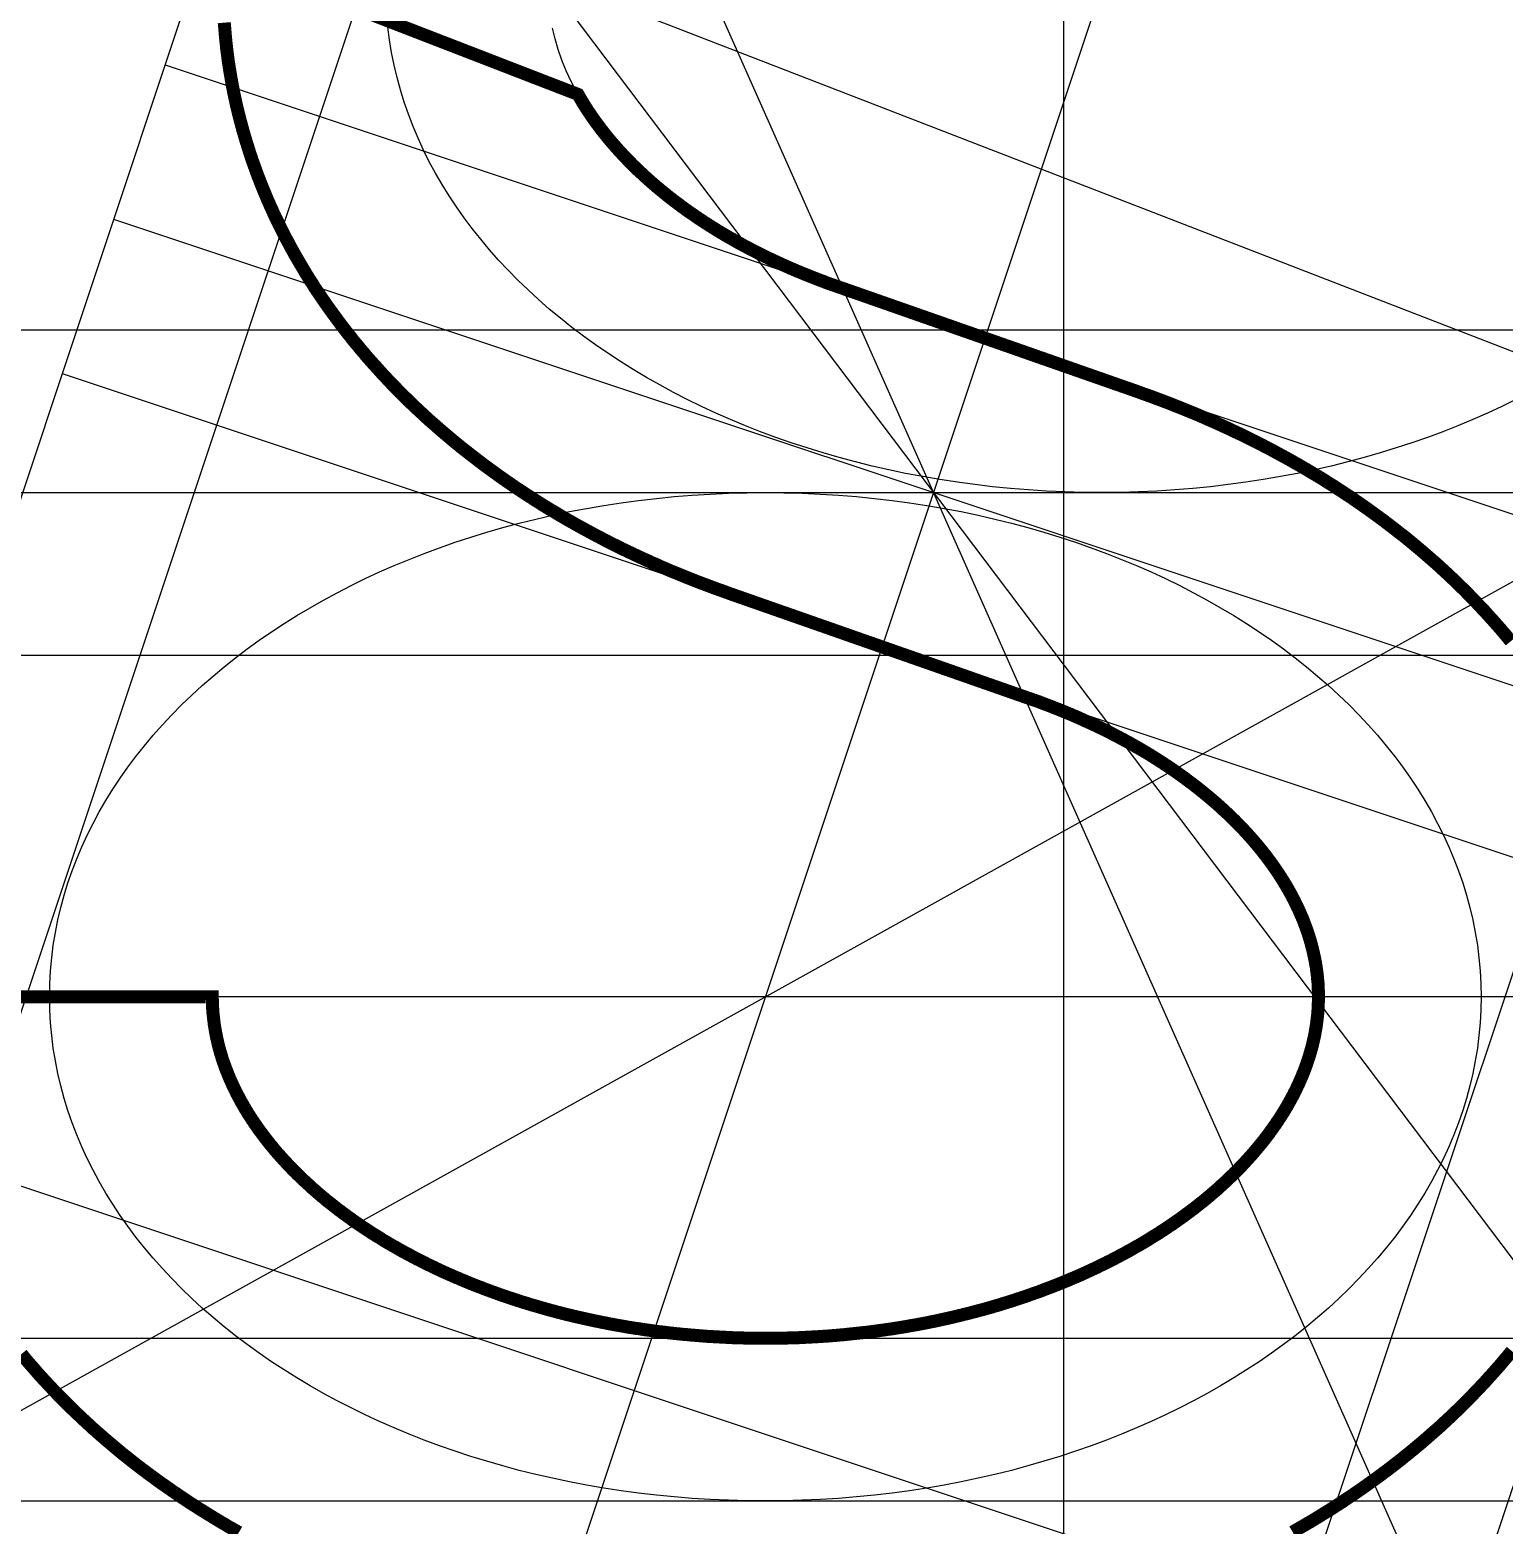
# Model space of a CAD drawing. Extents: x -732 to 2500, y -1000 to 1032.
# Drawn here: x 1890.6 to 2003.8, y -929.4 to -814.4 of the extents above; entities that cross this region are included whole.
import ezdxf

# ---------------------------------------------------------------- set-up
doc = ezdxf.new("R2010")
doc.units = 0
doc.header["$MEASUREMENT"] = 0
doc.layers.add('Text 5', color=242, linetype='Continuous')
doc.layers.add('Text 5 Guide', color=254, linetype='Continuous')

msp = doc.modelspace()

# ---------------------------------------------------------------- linework, layer by layer
at = {"layer": 'Text 5', "const_width": 1}
for points in [[(1905.49, -808.88), (1932.68, -819.4), (1932.7, -819.43), (1932.75, -819.53), (1932.81, -819.62), (1932.86, -819.71), (1932.92, -819.81), (1932.97, -819.9), (1933.03, -819.99), (1933.08, -820.09), (1933.14, -820.18), (1933.2, -820.27), (1933.26, -820.37), (1933.32, -820.46), (1933.38, -820.55), (1933.44, -820.65), (1933.5, -820.74), (1933.57, -820.84), (1933.63, -820.93), (1933.69, -821.02), (1933.76, -821.12), (1933.82, -821.21), (1933.89, -821.3), (1933.95, -821.4), (1934.02, -821.49), (1934.09, -821.59), (1934.16, -821.68), (1934.23, -821.77), (1934.3, -821.87), (1934.37, -821.96), (1934.44, -822.06), (1934.51, -822.15), (1934.59, -822.24), (1934.66, -822.34), (1934.74, -822.43), (1934.81, -822.53), (1934.89, -822.62), (1934.96, -822.71), (1935.04, -822.81), (1935.12, -822.9), (1935.2, -823), (1935.28, -823.09), (1935.36, -823.18), (1935.44, -823.28), (1935.52, -823.37), (1935.6, -823.46), (1935.69, -823.56), (1935.77, -823.65), (1935.85, -823.74), (1935.94, -823.84), (1936.03, -823.93), (1936.11, -824.02), (1936.2, -824.12), (1936.29, -824.21), (1936.38, -824.3), (1936.47, -824.4), (1936.56, -824.49), (1936.65, -824.58), (1936.74, -824.67), (1936.83, -824.77), (1936.92, -824.86), (1937.02, -824.95), (1937.11, -825.04), (1937.21, -825.14), (1937.3, -825.23), (1937.4, -825.32), (1937.5, -825.41), (1937.6, -825.5), (1937.7, -825.59), (1937.8, -825.69), (1937.9, -825.78), (1938, -825.87), (1938.1, -825.96), (1938.2, -826.05), (1938.3, -826.14), (1938.41, -826.23), (1938.51, -826.32), (1938.62, -826.41), (1938.72, -826.5), (1938.83, -826.59), (1938.94, -826.68), (1939.05, -826.77), (1939.16, -826.86), (1939.26, -826.95), (1939.38, -827.04), (1939.49, -827.13), (1939.6, -827.22), (1939.71, -827.31), (1939.82, -827.39), (1939.94, -827.48), (1940.05, -827.57), (1940.17, -827.66), (1940.28, -827.74), (1940.4, -827.83), (1940.52, -827.92), (1940.63, -828.01), (1940.75, -828.09), (1940.87, -828.18), (1940.99, -828.27), (1941.11, -828.35), (1941.23, -828.44), (1941.35, -828.52), (1941.48, -828.61), (1941.6, -828.69), (1941.72, -828.78), (1941.85, -828.86), (1941.97, -828.95), (1942.1, -829.03), (1942.23, -829.11), (1942.35, -829.2), (1942.48, -829.28), (1942.61, -829.36), (1942.74, -829.45), (1942.87, -829.53), (1943, -829.61), (1943.13, -829.69), (1943.26, -829.77), (1943.39, -829.86), (1943.53, -829.94), (1943.66, -830.02), (1943.8, -830.1), (1943.93, -830.18), (1944.07, -830.26), (1944.2, -830.34), (1944.34, -830.42), (1944.48, -830.49), (1944.61, -830.57), (1944.75, -830.65), (1944.89, -830.73), (1945.03, -830.81), (1945.17, -830.88), (1945.31, -830.96), (1945.45, -831.04), (1945.6, -831.11), (1945.74, -831.19), (1945.88, -831.26), (1946.03, -831.34), (1946.17, -831.41), (1946.32, -831.49), (1946.46, -831.56), (1946.61, -831.64), (1946.76, -831.71), (1946.9, -831.78), (1947.05, -831.86), (1947.2, -831.93), (1947.35, -832), (1947.5, -832.07), (1947.65, -832.14), (1947.8, -832.21), (1947.95, -832.28), (1948.1, -832.35), (1948.26, -832.42), (1948.41, -832.49), (1948.56, -832.56), (1948.72, -832.63), (1948.87, -832.7), (1949.03, -832.77), (1949.18, -832.83), (1949.34, -832.9), (1949.49, -832.97), (1949.65, -833.03), (1949.81, -833.1), (1949.97, -833.16), (1950.13, -833.23), (1950.29, -833.29), (1950.45, -833.36), (1950.61, -833.42), (1950.77, -833.48), (1950.93, -833.55), (1951.09, -833.61), (1951.25, -833.67), (1951.41, -833.73), (1951.58, -833.79), (1951.74, -833.86), (1951.9, -833.92), (1952.07, -833.98), (1952.23, -834.03), (1952.4, -834.09), (1952.57, -834.15), (1975.7, -842.25), (1975.94, -842.34), (1976.18, -842.43), (1976.42, -842.51), (1976.67, -842.6), (1976.91, -842.69), (1977.15, -842.78), (1977.39, -842.87), (1977.63, -842.96), (1977.87, -843.05), (1978.11, -843.14), (1978.34, -843.23), (1978.58, -843.33), (1978.82, -843.42), (1979.06, -843.52), (1979.29, -843.61), (1979.53, -843.71), (1979.77, -843.81), (1980, -843.9), (1980.24, -844), (1980.47, -844.1), (1980.7, -844.2), (1980.94, -844.3), (1981.17, -844.41), (1981.4, -844.51), (1981.64, -844.61), (1981.87, -844.72), (1982.1, -844.82), (1982.33, -844.93), (1982.56, -845.03), (1982.79, -845.14), (1983.02, -845.25), (1983.25, -845.36), (1983.47, -845.46), (1983.7, -845.57), (1983.93, -845.68), (1984.16, -845.8), (1984.38, -845.91), (1984.61, -846.02), (1984.83, -846.13), (1985.06, -846.25), (1985.28, -846.36), (1985.5, -846.48), (1985.73, -846.6), (1985.95, -846.71), (1986.17, -846.83), (1986.39, -846.95), (1986.61, -847.07), (1986.83, -847.19), (1987.05, -847.31), (1987.27, -847.43), (1987.49, -847.55), (1987.71, -847.68), (1987.93, -847.8), (1988.14, -847.92), (1988.36, -848.05), (1988.57, -848.17), (1988.79, -848.3), (1989, -848.43), (1989.22, -848.56), (1989.43, -848.68), (1989.64, -848.81), (1989.86, -848.94), (1990.07, -849.07), (1990.28, -849.21), (1990.49, -849.34), (1990.7, -849.47), (1990.91, -849.61), (1991.11, -849.74), (1991.32, -849.87), (1991.53, -850.01), (1991.74, -850.15), (1991.94, -850.28), (1992.15, -850.42), (1992.35, -850.56), (1992.55, -850.7), (1992.76, -850.84), (1992.96, -850.98), (1993.16, -851.12), (1993.36, -851.26), (1993.56, -851.41), (1993.76, -851.55), (1993.96, -851.7), (1994.16, -851.84), (1994.36, -851.99), (1994.56, -852.13), (1994.75, -852.28), (1994.95, -852.43), (1995.14, -852.58), (1995.34, -852.73), (1995.53, -852.88), (1995.72, -853.03), (1995.91, -853.18), (1996.11, -853.33), (1996.3, -853.48), (1996.49, -853.64), (1996.68, -853.79), (1996.86, -853.94), (1997.05, -854.1), (1997.24, -854.26), (1997.42, -854.41), (1997.61, -854.57), (1997.79, -854.73), (1997.98, -854.89), (1998.16, -855.05), (1998.34, -855.21), (1998.53, -855.37), (1998.71, -855.53), (1998.89, -855.69), (1999.07, -855.86), (1999.24, -856.02), (1999.42, -856.18), (1999.6, -856.35), (1999.78, -856.52), (1999.95, -856.68), (2000.13, -856.85), (2000.3, -857.02), (2000.47, -857.19), (2000.64, -857.35), (2000.82, -857.52), (2000.99, -857.7), (2001.16, -857.87), (2001.32, -858.04), (2001.49, -858.21), (2001.66, -858.38), (2001.82, -858.56), (2001.99, -858.73), (2002.15, -858.91), (2002.32, -859.08), (2002.48, -859.26), (2002.64, -859.44), (2002.8, -859.62), (2002.96, -859.79), (2003.12, -859.97), (2003.28, -860.15), (2003.44, -860.33), (2003.6, -860.51), (2003.75, -860.7), (2003.91, -860.88), (2004.06, -861.06), (2004.21, -861.25), (2004.36, -861.43)], [(1879.58, -888.75), (1904.58, -888.75), (1904.58, -888.84), (1904.58, -888.92), (1904.59, -889.01), (1904.59, -889.1), (1904.59, -889.19), (1904.59, -889.27), (1904.6, -889.36), (1904.6, -889.45), (1904.6, -889.54), (1904.61, -889.62), (1904.61, -889.71), (1904.62, -889.8), (1904.63, -889.88), (1904.63, -889.97), (1904.64, -890.06), (1904.65, -890.15), (1904.66, -890.23), (1904.67, -890.32), (1904.68, -890.41), (1904.69, -890.5), (1904.7, -890.59), (1904.71, -890.67), (1904.72, -890.76), (1904.73, -890.85), (1904.74, -890.94), (1904.76, -891.02), (1904.77, -891.11), (1904.79, -891.2), (1904.8, -891.29), (1904.82, -891.38), (1904.83, -891.47), (1904.85, -891.55), (1904.87, -891.64), (1904.88, -891.73), (1904.9, -891.82), (1904.92, -891.91), (1904.94, -892), (1904.96, -892.08), (1904.98, -892.17), (1905, -892.26), (1905.02, -892.35), (1905.04, -892.44), (1905.07, -892.53), (1905.09, -892.62), (1905.11, -892.71), (1905.14, -892.8), (1905.16, -892.89), (1905.19, -892.98), (1905.21, -893.07), (1905.24, -893.16), (1905.27, -893.25), (1905.3, -893.34), (1905.32, -893.43), (1905.35, -893.52), (1905.38, -893.61), (1905.41, -893.7), (1905.44, -893.79), (1905.47, -893.88), (1905.51, -893.97), (1905.54, -894.06), (1905.57, -894.15), (1905.6, -894.24), (1905.64, -894.33), (1905.67, -894.42), (1905.71, -894.51), (1905.75, -894.6), (1905.78, -894.69), (1905.82, -894.79), (1905.86, -894.88), (1905.9, -894.97), (1905.93, -895.06), (1905.97, -895.15), (1906.02, -895.24), (1906.06, -895.34), (1906.1, -895.43), (1906.14, -895.52), (1906.18, -895.61), (1906.23, -895.7), (1906.27, -895.8), (1906.32, -895.89), (1906.36, -895.98), (1906.41, -896.07), (1906.45, -896.17), (1906.5, -896.26), (1906.55, -896.35), (1906.6, -896.44), (1906.65, -896.54), (1906.7, -896.63), (1906.75, -896.72), (1906.8, -896.82), (1906.85, -896.91), (1906.91, -897), (1906.96, -897.1), (1907.01, -897.19), (1907.07, -897.28), (1907.12, -897.38), (1907.18, -897.47), (1907.24, -897.56), (1907.29, -897.66), (1907.35, -897.75), (1907.41, -897.84), (1907.47, -897.94), (1907.53, -898.03), (1907.59, -898.12), (1907.65, -898.22), (1907.72, -898.31), (1907.78, -898.41), (1907.84, -898.5), (1907.91, -898.59), (1907.97, -898.69), (1908.04, -898.78), (1908.1, -898.87), (1908.17, -898.97), (1908.24, -899.06), (1908.31, -899.16), (1908.38, -899.25), (1908.45, -899.34), (1908.52, -899.44), (1908.59, -899.53), (1908.66, -899.63), (1908.74, -899.72), (1908.81, -899.81), (1908.88, -899.91), (1908.96, -900), (1909.03, -900.1), (1909.11, -900.19), (1909.19, -900.28), (1909.27, -900.38), (1909.34, -900.47), (1909.42, -900.57), (1909.5, -900.66), (1909.58, -900.75), (1909.67, -900.85), (1909.75, -900.94), (1909.83, -901.03), (1909.92, -901.13), (1910, -901.22), (1910.08, -901.31), (1910.17, -901.41), (1910.26, -901.5), (1910.34, -901.59), (1910.43, -901.69), (1910.52, -901.78), (1910.61, -901.87), (1910.7, -901.97), (1910.79, -902.06), (1910.88, -902.15), (1910.98, -902.24), (1911.07, -902.34), (1911.16, -902.43), (1911.26, -902.52), (1911.35, -902.61), (1911.45, -902.7), (1911.54, -902.8), (1911.64, -902.89), (1911.74, -902.98), (1911.84, -903.07), (1911.94, -903.16), (1912.04, -903.25), (1912.14, -903.35), (1912.24, -903.44), (1912.34, -903.53), (1912.45, -903.62), (1912.55, -903.71), (1912.65, -903.8), (1912.76, -903.89), (1912.86, -903.98), (1912.97, -904.07), (1913.08, -904.16), (1913.19, -904.25), (1913.29, -904.34), (1913.4, -904.43), (1913.51, -904.52), (1913.63, -904.61), (1913.74, -904.69), (1913.85, -904.78), (1913.96, -904.87), (1914.08, -904.96), (1914.19, -905.05), (1914.3, -905.14), (1914.42, -905.22), (1914.54, -905.31), (1914.65, -905.4), (1914.77, -905.48), (1914.89, -905.57), (1915.01, -905.66), (1915.13, -905.74), (1915.25, -905.83), (1915.37, -905.92), (1915.49, -906), (1915.61, -906.09), (1915.74, -906.17), (1915.86, -906.26), (1915.98, -906.34), (1916.11, -906.43), (1916.24, -906.51), (1916.36, -906.59), (1916.49, -906.68), (1916.62, -906.76), (1916.74, -906.84), (1916.87, -906.93), (1917, -907.01), (1917.13, -907.09), (1917.26, -907.17), (1917.4, -907.25), (1917.53, -907.33), (1917.66, -907.42), (1917.79, -907.5), (1917.93, -907.58), (1918.06, -907.66), (1918.2, -907.74), (1918.33, -907.82), (1918.47, -907.9), (1918.61, -907.97), (1918.75, -908.05), (1918.88, -908.13), (1919.02, -908.21), (1919.16, -908.29), (1919.3, -908.36), (1919.44, -908.44), (1919.59, -908.52), (1919.73, -908.59), (1919.87, -908.67), (1920.01, -908.75), (1920.16, -908.82), (1920.3, -908.9), (1920.45, -908.97), (1920.59, -909.04), (1920.74, -909.12), (1920.89, -909.19), (1921.03, -909.27), (1921.18, -909.34), (1921.33, -909.41), (1921.48, -909.48), (1921.63, -909.55), (1921.78, -909.63), (1921.93, -909.7), (1922.08, -909.77), (1922.23, -909.84), (1922.38, -909.91), (1922.54, -909.98), (1922.69, -910.05), (1922.84, -910.11), (1923, -910.18), (1923.15, -910.25), (1923.31, -910.32), (1923.47, -910.38), (1923.62, -910.45), (1923.78, -910.52), (1923.94, -910.58), (1924.09, -910.65), (1924.25, -910.71), (1924.41, -910.78), (1924.57, -910.84), (1924.73, -910.91), (1924.89, -910.97), (1925.05, -911.03), (1925.22, -911.09), (1925.38, -911.16), (1925.54, -911.22), (1925.7, -911.28), (1925.87, -911.34), (1926.03, -911.4), (1926.2, -911.46), (1926.36, -911.52), (1926.53, -911.58), (1926.69, -911.64), (1926.86, -911.7), (1927.02, -911.75), (1927.19, -911.81), (1927.36, -911.87), (1927.53, -911.92), (1927.7, -911.98), (1927.86, -912.03), (1928.03, -912.09), (1928.2, -912.14), (1928.37, -912.2), (1928.54, -912.25), (1928.71, -912.3), (1928.89, -912.36), (1929.06, -912.41), (1929.23, -912.46), (1929.4, -912.51), (1929.58, -912.56), (1929.75, -912.61), (1929.92, -912.66), (1930.1, -912.71), (1930.27, -912.76), (1930.45, -912.81), (1930.62, -912.86), (1930.8, -912.9), (1930.97, -912.95), (1931.15, -913), (1931.33, -913.04), (1931.5, -913.09), (1931.68, -913.13), (1931.86, -913.18), (1932.04, -913.22), (1932.21, -913.26), (1932.39, -913.31), (1932.57, -913.35), (1932.75, -913.39), (1932.93, -913.43), (1933.11, -913.47), (1933.29, -913.51), (1933.47, -913.55), (1933.65, -913.59), (1933.83, -913.63), (1934.02, -913.67), (1934.2, -913.7), (1934.38, -913.74), (1934.56, -913.78), (1934.74, -913.81), (1934.93, -913.85), (1935.11, -913.89), (1935.29, -913.92), (1935.48, -913.95), (1935.66, -913.99), (1935.85, -914.02), (1936.03, -914.05), (1936.21, -914.08), (1936.4, -914.12), (1936.58, -914.15), (1936.77, -914.18), (1936.96, -914.21), (1937.14, -914.24), (1937.33, -914.26), (1937.51, -914.29), (1937.7, -914.32), (1937.89, -914.35), (1938.07, -914.37), (1938.26, -914.4), (1938.45, -914.43), (1938.64, -914.45), (1938.82, -914.48), (1939.01, -914.5), (1939.2, -914.52), (1939.39, -914.54), (1939.58, -914.57), (1939.76, -914.59), (1939.95, -914.61), (1940.14, -914.63), (1940.33, -914.65), (1940.52, -914.67), (1940.71, -914.69), (1940.9, -914.71), (1941.09, -914.72), (1941.28, -914.74), (1941.47, -914.76), (1941.66, -914.77), (1941.85, -914.79), (1942.04, -914.8), (1942.23, -914.82), (1942.42, -914.83), (1942.61, -914.85), (1942.8, -914.86), (1942.99, -914.87), (1943.18, -914.88), (1943.37, -914.89), (1943.56, -914.9), (1943.75, -914.91), (1943.95, -914.92), (1944.14, -914.93), (1944.33, -914.94), (1944.52, -914.95), (1944.71, -914.96), (1944.9, -914.96), (1945.09, -914.97), (1945.29, -914.97), (1945.48, -914.98), (1945.67, -914.98), (1945.86, -914.99), (1946.05, -914.99), (1946.24, -914.99), (1946.44, -915), (1946.63, -915), (1946.82, -915), (1947.01, -915), (1947.2, -915), (1947.39, -915), (1947.59, -915), (1947.78, -915), (1947.97, -914.99), (1948.16, -914.99), (1948.35, -914.99), (1948.55, -914.98), (1948.74, -914.98), (1948.93, -914.97), (1949.12, -914.97), (1949.31, -914.96), (1949.5, -914.96), (1949.69, -914.95), (1949.89, -914.94), (1950.08, -914.93), (1950.27, -914.92), (1950.46, -914.91), (1950.65, -914.9), (1950.84, -914.89), (1951.03, -914.88), (1951.22, -914.87), (1951.41, -914.86), (1951.6, -914.84), (1951.79, -914.83), (1951.99, -914.82), (1952.18, -914.8), (1952.37, -914.79), (1952.56, -914.77), (1952.75, -914.75), (1952.94, -914.74), (1953.13, -914.72), (1953.31, -914.7), (1953.5, -914.68), (1953.69, -914.66), (1953.88, -914.64), (1954.07, -914.62), (1954.26, -914.6), (1954.45, -914.58), (1954.64, -914.56), (1954.83, -914.54), (1955.01, -914.52), (1955.2, -914.49), (1955.39, -914.47), (1955.58, -914.44), (1955.77, -914.42), (1955.95, -914.39), (1956.14, -914.37), (1956.33, -914.34), (1956.51, -914.31), (1956.7, -914.29), (1956.89, -914.26), (1957.07, -914.23), (1957.26, -914.2), (1957.44, -914.17), (1957.63, -914.14), (1957.81, -914.11), (1958, -914.08), (1958.18, -914.04), (1958.37, -914.01), (1958.55, -913.98), (1958.74, -913.95), (1958.92, -913.91), (1959.1, -913.88), (1959.29, -913.84), (1959.47, -913.81), (1959.65, -913.77), (1959.83, -913.73), (1960.02, -913.7), (1960.2, -913.66), (1960.38, -913.62), (1960.56, -913.58), (1960.74, -913.54), (1960.92, -913.5), (1961.1, -913.46), (1961.28, -913.42), (1961.46, -913.38), (1961.64, -913.34), (1961.82, -913.29), (1962, -913.25), (1962.18, -913.21), (1962.35, -913.16), (1962.53, -913.12), (1962.71, -913.08), (1962.88, -913.03), (1963.06, -912.98), (1963.24, -912.94), (1963.41, -912.89), (1963.59, -912.84), (1963.76, -912.8), (1963.94, -912.75), (1964.11, -912.7), (1964.29, -912.65), (1964.46, -912.6), (1964.63, -912.55), (1964.81, -912.5), (1964.98, -912.45), (1965.15, -912.4), (1965.32, -912.34), (1965.49, -912.29), (1965.67, -912.24), (1965.84, -912.18), (1966.01, -912.13), (1966.18, -912.08), (1966.34, -912.02), (1966.51, -911.96), (1966.68, -911.91), (1966.85, -911.85), (1967.02, -911.8), (1967.18, -911.74), (1967.35, -911.68), (1967.52, -911.62), (1967.68, -911.56), (1967.85, -911.5), (1968.01, -911.45), (1968.18, -911.39), (1968.34, -911.33), (1968.5, -911.26), (1968.67, -911.2), (1968.83, -911.14), (1968.99, -911.08), (1969.15, -911.02), (1969.31, -910.95), (1969.47, -910.89), (1969.63, -910.83), (1969.79, -910.76), (1969.95, -910.7), (1970.11, -910.63), (1970.27, -910.57), (1970.43, -910.5), (1970.58, -910.43), (1970.74, -910.37), (1970.9, -910.3), (1971.05, -910.23), (1971.21, -910.17), (1971.36, -910.1), (1971.51, -910.03), (1971.67, -909.96), (1971.82, -909.89), (1971.97, -909.82), (1972.12, -909.75), (1972.27, -909.68), (1972.43, -909.61), (1972.58, -909.54), (1972.72, -909.46), (1972.87, -909.39), (1973.02, -909.32), (1973.17, -909.25), (1973.32, -909.17), (1973.46, -909.1), (1973.61, -909.03), (1973.76, -908.95), (1973.9, -908.88), (1974.04, -908.8), (1974.19, -908.73), (1974.33, -908.65), (1974.47, -908.57), (1974.62, -908.5), (1974.76, -908.42), (1974.9, -908.34), (1975.04, -908.27), (1975.18, -908.19), (1975.32, -908.11), (1975.45, -908.03), (1975.59, -907.95), (1975.73, -907.88), (1975.87, -907.8), (1976, -907.72), (1976.14, -907.64), (1976.27, -907.56), (1976.41, -907.48), (1976.54, -907.4), (1976.67, -907.31), (1976.8, -907.23), (1976.93, -907.15), (1977.07, -907.07), (1977.2, -906.99), (1977.33, -906.91), (1977.45, -906.82), (1977.58, -906.74), (1977.71, -906.66), (1977.84, -906.57), (1977.96, -906.49), (1978.09, -906.4), (1978.21, -906.32), (1978.34, -906.24), (1978.46, -906.15), (1978.58, -906.07), (1978.71, -905.98), (1978.83, -905.89), (1978.95, -905.81), (1979.07, -905.72), (1979.19, -905.64), (1979.31, -905.55), (1979.42, -905.46), (1979.54, -905.38), (1979.66, -905.29), (1979.78, -905.2), (1979.89, -905.11), (1980.01, -905.03), (1980.12, -904.94), (1980.23, -904.85), (1980.35, -904.76), (1980.46, -904.67), (1980.57, -904.58), (1980.68, -904.5), (1980.79, -904.41), (1980.9, -904.32), (1981.01, -904.23), (1981.11, -904.14), (1981.22, -904.05), (1981.33, -903.96), (1981.43, -903.87), (1981.54, -903.78), (1981.64, -903.69), (1981.75, -903.6), (1981.85, -903.51), (1981.95, -903.41), (1982.05, -903.32), (1982.15, -903.23), (1982.25, -903.14), (1982.35, -903.05), (1982.45, -902.96), (1982.55, -902.87), (1982.65, -902.77), (1982.74, -902.68), (1982.84, -902.59), (1982.93, -902.5), (1983.03, -902.41), (1983.12, -902.31), (1983.21, -902.22), (1983.31, -902.13), (1983.4, -902.04), (1983.49, -901.94), (1983.58, -901.85), (1983.67, -901.76), (1983.76, -901.66), (1983.84, -901.57), (1983.93, -901.48), (1984.02, -901.38), (1984.1, -901.29), (1984.19, -901.2), (1984.27, -901.1), (1984.36, -901.01), (1984.44, -900.92), (1984.52, -900.82), (1984.6, -900.73), (1984.68, -900.64), (1984.76, -900.54), (1984.84, -900.45), (1984.92, -900.35), (1985, -900.26), (1985.07, -900.17), (1985.15, -900.07), (1985.23, -899.98), (1985.3, -899.89), (1985.38, -899.79), (1985.45, -899.7), (1985.52, -899.6), (1985.59, -899.51), (1985.67, -899.42), (1985.74, -899.32), (1985.81, -899.23), (1985.87, -899.13), (1985.94, -899.04), (1986.01, -898.95), (1986.08, -898.85), (1986.14, -898.76), (1986.21, -898.66), (1986.28, -898.57), (1986.34, -898.48), (1986.4, -898.38), (1986.47, -898.29), (1986.53, -898.19), (1986.59, -898.1), (1986.65, -898.01), (1986.71, -897.91), (1986.77, -897.82), (1986.83, -897.73), (1986.89, -897.63), (1986.94, -897.54), (1987, -897.45), (1987.06, -897.35), (1987.11, -897.26), (1987.17, -897.17), (1987.22, -897.07), (1987.27, -896.98), (1987.33, -896.89), (1987.38, -896.79), (1987.43, -896.7), (1987.48, -896.61), (1987.53, -896.51), (1987.58, -896.42), (1987.63, -896.33), (1987.68, -896.24), (1987.72, -896.14), (1987.77, -896.05), (1987.82, -895.96), (1987.86, -895.87), (1987.91, -895.77), (1987.95, -895.68), (1987.99, -895.59), (1988.04, -895.5), (1988.08, -895.41), (1988.12, -895.31), (1988.16, -895.22), (1988.2, -895.13), (1988.24, -895.04), (1988.28, -894.95), (1988.32, -894.85), (1988.36, -894.76), (1988.39, -894.67), (1988.43, -894.58), (1988.47, -894.49), (1988.5, -894.4), (1988.54, -894.31), (1988.57, -894.22), (1988.6, -894.13), (1988.64, -894.04), (1988.67, -893.94), (1988.7, -893.85), (1988.73, -893.76), (1988.76, -893.67), (1988.79, -893.58), (1988.82, -893.49), (1988.85, -893.4), (1988.88, -893.31), (1988.91, -893.22), (1988.93, -893.13), (1988.96, -893.04), (1988.99, -892.95), (1989.01, -892.86), (1989.04, -892.78), (1989.06, -892.69), (1989.08, -892.6), (1989.11, -892.51), (1989.13, -892.42), (1989.15, -892.33), (1989.17, -892.24), (1989.19, -892.15), (1989.21, -892.06), (1989.23, -891.97), (1989.25, -891.89), (1989.27, -891.8), (1989.29, -891.71), (1989.31, -891.62), (1989.32, -891.53), (1989.34, -891.44), (1989.35, -891.36), (1989.37, -891.27), (1989.38, -891.18), (1989.4, -891.09), (1989.41, -891), (1989.43, -890.91), (1989.44, -890.83), (1989.45, -890.74), (1989.46, -890.65), (1989.47, -890.56), (1989.48, -890.48), (1989.49, -890.39), (1989.5, -890.3), (1989.51, -890.21), (1989.52, -890.13), (1989.53, -890.04), (1989.53, -889.95), (1989.54, -889.86), (1989.55, -889.78), (1989.55, -889.69), (1989.56, -889.6), (1989.56, -889.51), (1989.57, -889.43), (1989.57, -889.34), (1989.57, -889.25), (1989.58, -889.16), (1989.58, -889.08), (1989.58, -888.99), (1989.58, -888.9), (1989.58, -888.82), (1989.58, -888.73), (1989.58, -888.64), (1989.58, -888.55), (1989.58, -888.47), (1989.58, -888.38), (1989.58, -888.29), (1989.57, -888.2), (1989.57, -888.12), (1989.57, -888.03), (1989.56, -887.94), (1989.56, -887.86), (1989.55, -887.77), (1989.55, -887.68), (1989.54, -887.59), (1989.53, -887.51), (1989.52, -887.42), (1989.52, -887.33), (1989.51, -887.24), (1989.5, -887.16), (1989.49, -887.07), (1989.48, -886.98), (1989.47, -886.89), (1989.46, -886.81), (1989.44, -886.72), (1989.43, -886.63), (1989.42, -886.54), (1989.41, -886.45), (1989.39, -886.37), (1989.38, -886.28), (1989.36, -886.19), (1989.35, -886.1), (1989.33, -886.01), (1989.31, -885.92), (1989.3, -885.84), (1989.28, -885.75), (1989.26, -885.66), (1989.24, -885.57), (1989.22, -885.48), (1989.2, -885.39), (1989.18, -885.3), (1989.16, -885.22), (1989.14, -885.13), (1989.12, -885.04), (1989.09, -884.95), (1989.07, -884.86), (1989.05, -884.77), (1989.02, -884.68), (1989, -884.59), (1988.97, -884.5), (1988.95, -884.41), (1988.92, -884.32), (1988.89, -884.23), (1988.86, -884.14), (1988.84, -884.05), (1988.81, -883.96), (1988.78, -883.87), (1988.75, -883.78), (1988.72, -883.69), (1988.69, -883.6), (1988.65, -883.51), (1988.62, -883.42), (1988.59, -883.33), (1988.55, -883.24), (1988.52, -883.15), (1988.48, -883.06), (1988.45, -882.96), (1988.41, -882.87), (1988.38, -882.78), (1988.34, -882.69), (1988.3, -882.6), (1988.26, -882.51), (1988.22, -882.42), (1988.18, -882.33), (1988.14, -882.23), (1988.1, -882.14), (1988.06, -882.05), (1988.02, -881.96), (1987.97, -881.87), (1987.93, -881.77), (1987.88, -881.68), (1987.84, -881.59), (1987.79, -881.5), (1987.75, -881.4), (1987.7, -881.31), (1987.65, -881.22), (1987.6, -881.13), (1987.56, -881.03), (1987.51, -880.94), (1987.46, -880.85), (1987.4, -880.75), (1987.35, -880.66), (1987.3, -880.57), (1987.25, -880.47), (1987.19, -880.38), (1987.14, -880.29), (1987.08, -880.19), (1987.03, -880.1), (1986.97, -880.01), (1986.92, -879.91), (1986.86, -879.82), (1986.8, -879.73), (1986.74, -879.63), (1986.68, -879.54), (1986.62, -879.45), (1986.56, -879.35), (1986.5, -879.26), (1986.43, -879.16), (1986.37, -879.07), (1986.31, -878.98), (1986.24, -878.88), (1986.18, -878.79), (1986.11, -878.7), (1986.05, -878.6), (1985.98, -878.51), (1985.91, -878.41), (1985.84, -878.32), (1985.77, -878.23), (1985.7, -878.13), (1985.63, -878.04), (1985.56, -877.94), (1985.49, -877.85), (1985.41, -877.76), (1985.34, -877.66), (1985.26, -877.57), (1985.19, -877.47), (1985.11, -877.38), (1985.04, -877.29), (1984.96, -877.19), (1984.88, -877.1), (1984.8, -877), (1984.72, -876.91), (1984.64, -876.82), (1984.56, -876.72), (1984.48, -876.63), (1984.4, -876.54), (1984.31, -876.44), (1984.23, -876.35), (1984.15, -876.26), (1984.06, -876.16), (1983.97, -876.07), (1983.89, -875.98), (1983.8, -875.88), (1983.71, -875.79), (1983.62, -875.7), (1983.53, -875.6), (1983.44, -875.51), (1983.35, -875.42), (1983.26, -875.33), (1983.17, -875.23), (1983.08, -875.14), (1982.98, -875.05), (1982.89, -874.96), (1982.79, -874.86), (1982.7, -874.77), (1982.6, -874.68), (1982.5, -874.59), (1982.4, -874.5), (1982.3, -874.41), (1982.2, -874.31), (1982.1, -874.22), (1982, -874.13), (1981.9, -874.04), (1981.8, -873.95), (1981.7, -873.86), (1981.59, -873.77), (1981.49, -873.68), (1981.38, -873.59), (1981.28, -873.5), (1981.17, -873.41), (1981.06, -873.32), (1980.95, -873.23), (1980.84, -873.14), (1980.74, -873.05), (1980.62, -872.96), (1980.51, -872.87), (1980.4, -872.78), (1980.29, -872.69), (1980.18, -872.61), (1980.06, -872.52), (1979.95, -872.43), (1979.83, -872.34), (1979.72, -872.26), (1979.6, -872.17), (1979.48, -872.08), (1979.37, -871.99), (1979.25, -871.91), (1979.13, -871.82), (1979.01, -871.73), (1978.89, -871.65), (1978.77, -871.56), (1978.65, -871.48), (1978.52, -871.39), (1978.4, -871.31), (1978.28, -871.22), (1978.15, -871.14), (1978.03, -871.05), (1977.9, -870.97), (1977.77, -870.89), (1977.65, -870.8), (1977.52, -870.72), (1977.39, -870.64), (1977.26, -870.55), (1977.13, -870.47), (1977, -870.39), (1976.87, -870.31), (1976.74, -870.23), (1976.61, -870.14), (1976.47, -870.06), (1976.34, -869.98), (1976.2, -869.9), (1976.07, -869.82), (1975.93, -869.74), (1975.8, -869.66), (1975.66, -869.58), (1975.52, -869.51), (1975.39, -869.43), (1975.25, -869.35), (1975.11, -869.27), (1974.97, -869.19), (1974.83, -869.12), (1974.69, -869.04), (1974.55, -868.96), (1974.4, -868.89), (1974.26, -868.81), (1974.12, -868.74), (1973.97, -868.66), (1973.83, -868.59), (1973.68, -868.51), (1973.54, -868.44), (1973.39, -868.36), (1973.24, -868.29), (1973.1, -868.22), (1972.95, -868.14), (1972.8, -868.07), (1972.65, -868), (1972.5, -867.93), (1972.35, -867.86), (1972.2, -867.79), (1972.05, -867.72), (1971.9, -867.65), (1971.74, -867.58), (1971.59, -867.51), (1971.44, -867.44), (1971.28, -867.37), (1971.13, -867.3), (1970.97, -867.23), (1970.82, -867.17), (1970.66, -867.1), (1970.51, -867.03), (1970.35, -866.97), (1970.19, -866.9), (1970.03, -866.84), (1969.87, -866.77), (1969.71, -866.71), (1969.55, -866.64), (1969.39, -866.58), (1969.23, -866.52), (1969.07, -866.45), (1968.91, -866.39), (1968.75, -866.33), (1968.59, -866.27), (1968.42, -866.21), (1968.26, -866.14), (1968.1, -866.08), (1967.93, -866.02), (1967.77, -865.97), (1967.6, -865.91), (1967.43, -865.85), (1944.3, -857.75), (1944.06, -857.66), (1943.82, -857.57), (1943.58, -857.49), (1943.33, -857.4), (1943.09, -857.31), (1942.85, -857.22), (1942.61, -857.13), (1942.37, -857.04), (1942.13, -856.95), (1941.89, -856.86), (1941.66, -856.77), (1941.42, -856.67), (1941.18, -856.58), (1940.94, -856.48), (1940.71, -856.39), (1940.47, -856.29), (1940.23, -856.19), (1940, -856.1), (1939.76, -856), (1939.53, -855.9), (1939.3, -855.8), (1939.06, -855.7), (1938.83, -855.59), (1938.6, -855.49), (1938.36, -855.39), (1938.13, -855.28), (1937.9, -855.18), (1937.67, -855.07), (1937.44, -854.97), (1937.21, -854.86), (1936.98, -854.75), (1936.75, -854.64), (1936.53, -854.54), (1936.3, -854.43), (1936.07, -854.32), (1935.84, -854.2), (1935.62, -854.09), (1935.39, -853.98), (1935.17, -853.87), (1934.94, -853.75), (1934.72, -853.64), (1934.5, -853.52), (1934.27, -853.4), (1934.05, -853.29), (1933.83, -853.17), (1933.61, -853.05), (1933.39, -852.93), (1933.17, -852.81), (1932.95, -852.69), (1932.73, -852.57), (1932.51, -852.45), (1932.29, -852.32), (1932.07, -852.2), (1931.86, -852.08), (1931.64, -851.95), (1931.43, -851.83), (1931.21, -851.7), (1931, -851.57), (1930.78, -851.44), (1930.57, -851.32), (1930.36, -851.19), (1930.14, -851.06), (1929.93, -850.93), (1929.72, -850.79), (1929.51, -850.66), (1929.3, -850.53), (1929.09, -850.39), (1928.89, -850.26), (1928.68, -850.13), (1928.47, -849.99), (1928.26, -849.85), (1928.06, -849.72), (1927.85, -849.58), (1927.65, -849.44), (1927.45, -849.3), (1927.24, -849.16), (1927.04, -849.02), (1926.84, -848.88), (1926.64, -848.74), (1926.44, -848.59), (1926.24, -848.45), (1926.04, -848.3), (1925.84, -848.16), (1925.64, -848.01), (1925.44, -847.87), (1925.25, -847.72), (1925.05, -847.57), (1924.86, -847.42), (1924.66, -847.27), (1924.47, -847.12), (1924.28, -846.97), (1924.09, -846.82), (1923.89, -846.67), (1923.7, -846.52), (1923.51, -846.36), (1923.32, -846.21), (1923.14, -846.06), (1922.95, -845.9), (1922.76, -845.74), (1922.58, -845.59), (1922.39, -845.43), (1922.21, -845.27), (1922.02, -845.11), (1921.84, -844.95), (1921.66, -844.79), (1921.47, -844.63), (1921.29, -844.47), (1921.11, -844.31), (1920.93, -844.14), (1920.76, -843.98), (1920.58, -843.82), (1920.4, -843.65), (1920.22, -843.48), (1920.05, -843.32), (1919.87, -843.15), (1919.7, -842.98), (1919.53, -842.81), (1919.36, -842.65), (1919.18, -842.48), (1919.01, -842.3), (1918.84, -842.13), (1918.68, -841.96), (1918.51, -841.79), (1918.34, -841.62), (1918.18, -841.44), (1918.01, -841.27), (1917.85, -841.09), (1917.68, -840.92), (1917.52, -840.74), (1917.36, -840.56), (1917.2, -840.38), (1917.04, -840.21), (1916.88, -840.03), (1916.72, -839.85), (1916.56, -839.67), (1916.4, -839.49), (1916.25, -839.3), (1916.09, -839.12), (1915.94, -838.94), (1915.79, -838.75), (1915.64, -838.57), (1915.48, -838.39), (1915.33, -838.2), (1915.19, -838.01), (1915.04, -837.83), (1914.89, -837.64), (1914.74, -837.45), (1914.6, -837.26), (1914.45, -837.07), (1914.31, -836.88), (1914.17, -836.69), (1914.03, -836.5), (1913.89, -836.31), (1913.75, -836.12), (1913.61, -835.92), (1913.47, -835.73), (1913.33, -835.53), (1913.2, -835.34), (1913.06, -835.14), (1912.93, -834.95), (1912.8, -834.75), (1912.66, -834.55), (1912.53, -834.36), (1912.4, -834.16), (1912.28, -833.96), (1912.15, -833.76), (1912.02, -833.56), (1911.9, -833.36), (1911.77, -833.16), (1911.65, -832.95), (1911.53, -832.75), (1911.41, -832.55), (1911.29, -832.34), (1911.17, -832.14), (1911.05, -831.93), (1910.93, -831.73), (1910.82, -831.52), (1910.7, -831.32), (1910.59, -831.11), (1910.48, -830.9), (1910.37, -830.69), (1910.25, -830.48), (1910.15, -830.28), (1910.04, -830.07), (1909.93, -829.85), (1909.83, -829.64), (1909.72, -829.43), (1909.62, -829.22), (1909.52, -829.01), (1909.41, -828.8), (1909.31, -828.58), (1909.22, -828.37), (1909.12, -828.15), (1909.02, -827.94), (1908.93, -827.72), (1908.83, -827.51), (1908.74, -827.29), (1908.65, -827.07), (1908.56, -826.86), (1908.47, -826.64), (1908.38, -826.42), (1908.29, -826.2), (1908.21, -825.98), (1908.12, -825.76), (1908.04, -825.54), (1907.96, -825.32), (1907.88, -825.1), (1907.8, -824.88), (1907.72, -824.66), (1907.64, -824.44), (1907.57, -824.21), (1907.49, -823.99), (1907.42, -823.77), (1907.35, -823.54), (1907.28, -823.32), (1907.21, -823.1), (1907.14, -822.87), (1907.07, -822.65), (1907.01, -822.42), (1906.94, -822.2), (1906.88, -821.97), (1906.82, -821.74), (1906.76, -821.52), (1906.7, -821.29), (1906.64, -821.06), (1906.58, -820.83), (1906.53, -820.6), (1906.47, -820.38), (1906.42, -820.15), (1906.37, -819.92), (1906.32, -819.69), (1906.27, -819.46), (1906.22, -819.23), (1906.18, -819), (1906.13, -818.77), (1906.09, -818.54), (1906.05, -818.31), (1906.01, -818.08), (1905.97, -817.85), (1905.93, -817.61), (1905.89, -817.38), (1905.86, -817.15), (1905.82, -816.92), (1905.79, -816.69), (1905.76, -816.45), (1905.73, -816.22), (1905.7, -815.99), (1905.67, -815.75), (1905.65, -815.52), (1905.62, -815.29), (1905.6, -815.05), (1905.58, -814.82), (1905.56, -814.59), (1905.54, -814.35), (1905.52, -814.12), (1905.5, -813.89)], [(1906.62, -929.92), (1906.4, -929.79), (1906.19, -929.67), (1905.97, -929.55), (1905.75, -929.42), (1905.54, -929.29), (1905.32, -929.17), (1905.11, -929.04), (1904.9, -928.91), (1904.68, -928.78), (1904.47, -928.65), (1904.26, -928.52), (1904.05, -928.39), (1903.84, -928.26), (1903.63, -928.13), (1903.42, -928), (1903.21, -927.86), (1903, -927.73), (1902.79, -927.59), (1902.59, -927.46), (1902.38, -927.32), (1902.17, -927.18), (1901.97, -927.04), (1901.77, -926.9), (1901.56, -926.77), (1901.36, -926.62), (1901.16, -926.48), (1900.96, -926.34), (1900.75, -926.2), (1900.55, -926.06), (1900.35, -925.91), (1900.16, -925.77), (1899.96, -925.62), (1899.76, -925.48), (1899.56, -925.33), (1899.37, -925.18), (1899.17, -925.04), (1898.98, -924.89), (1898.78, -924.74), (1898.59, -924.59), (1898.4, -924.44), (1898.2, -924.28), (1898.01, -924.13), (1897.82, -923.98), (1897.63, -923.83), (1897.44, -923.67), (1897.26, -923.52), (1897.07, -923.36), (1896.88, -923.2), (1896.7, -923.05), (1896.51, -922.89), (1896.33, -922.73), (1896.14, -922.57), (1895.96, -922.41), (1895.78, -922.25), (1895.6, -922.09), (1895.41, -921.93), (1895.24, -921.77), (1895.06, -921.6), (1894.88, -921.44), (1894.7, -921.27), (1894.52, -921.11), (1894.35, -920.94), (1894.17, -920.78), (1894, -920.61), (1893.82, -920.44), (1893.65, -920.27), (1893.48, -920.1), (1893.31, -919.93), (1893.14, -919.76), (1892.97, -919.59), (1892.8, -919.42), (1892.63, -919.25), (1892.47, -919.07), (1892.3, -918.9), (1892.14, -918.72), (1891.97, -918.55), (1891.81, -918.37), (1891.65, -918.2), (1891.48, -918.02), (1891.32, -917.84), (1891.16, -917.66), (1891, -917.48), (1890.85, -917.3), (1890.69, -917.12), (1890.53, -916.94), (1890.38, -916.76), (1890.22, -916.58), (1890.07, -916.39), (1889.92, -916.21)], [(2004.44, -915.98), (2004.29, -916.16), (2004.14, -916.35), (2003.98, -916.53), (2003.83, -916.71), (2003.67, -916.9), (2003.52, -917.08), (2003.36, -917.26), (2003.2, -917.44), (2003.04, -917.62), (2002.88, -917.8), (2002.72, -917.97), (2002.56, -918.15), (2002.4, -918.33), (2002.24, -918.51), (2002.07, -918.68), (2001.91, -918.86), (2001.74, -919.03), (2001.57, -919.2), (2001.41, -919.38), (2001.24, -919.55), (2001.07, -919.72), (2000.9, -919.89), (2000.73, -920.06), (2000.56, -920.23), (2000.39, -920.4), (2000.21, -920.57), (2000.04, -920.73), (1999.86, -920.9), (1999.69, -921.07), (1999.51, -921.23), (1999.33, -921.4), (1999.16, -921.56), (1998.98, -921.73), (1998.8, -921.89), (1998.62, -922.05), (1998.43, -922.21), (1998.25, -922.37), (1998.07, -922.53), (1997.89, -922.69), (1997.7, -922.85), (1997.52, -923.01), (1997.33, -923.17), (1997.14, -923.32), (1996.96, -923.48), (1996.77, -923.63), (1996.58, -923.79), (1996.39, -923.94), (1996.2, -924.09), (1996.01, -924.25), (1995.82, -924.4), (1995.63, -924.55), (1995.43, -924.7), (1995.24, -924.85), (1995.04, -925), (1994.85, -925.15), (1994.65, -925.29), (1994.46, -925.44), (1994.26, -925.59), (1994.06, -925.73), (1993.86, -925.88), (1993.66, -926.02), (1993.46, -926.16), (1993.26, -926.31), (1993.06, -926.45), (1992.86, -926.59), (1992.66, -926.73), (1992.45, -926.87), (1992.25, -927.01), (1992.04, -927.15), (1991.84, -927.28), (1991.63, -927.42), (1991.43, -927.56), (1991.22, -927.69), (1991.01, -927.83), (1990.8, -927.96), (1990.59, -928.1), (1990.38, -928.23), (1990.17, -928.36), (1989.96, -928.49), (1989.75, -928.62), (1989.54, -928.75), (1989.32, -928.88), (1989.11, -929.01), (1988.9, -929.14), (1988.68, -929.26), (1988.47, -929.39), (1988.25, -929.51), (1988.03, -929.64), (1987.82, -929.76), (1987.6, -929.89)]]:
    msp.add_lwpolyline(points, dxfattribs=at)
at = {"layer": 'Text 5 Guide'}
for p, q in [((1940, -700), (1840, -1000)), ((1846.7, -700), (2073.3, -1000)), ((1953.18, -700), (1853.18, -1000)), ((2010, -700), (1910, -1000)), ((2066.82, -700), (1966.82, -1000)), ((1970, -700), (1970, -1000)), ((2080, -700), (1980, -1000)), ((2420, -1000), (1800, -760)), ((1920, -760), (2000, -940)), ((1900.95, -817.14), (2026.95, -859.14)), ((1897, -829), (2023, -871)), ((1800, -837.5), (2500, -837.5)), ((1893.05, -840.86), (2019.05, -882.86)), ((1800, -850), (2500, -850)), ((1877.34, -927.5), (2016.82, -850)), ((1800, -862.5), (2500, -862.5)), ((2060, -888.75), (1800, -888.75)), ((1874, -898), (2000, -940)), ((1800, -915), (2500, -915)), ((1800, -927.5), (2500, -927.5))]:
    msp.add_line(p, q, dxfattribs=at)
for points in [[(1905.54, -814.35), (1905.56, -814.59), (1905.58, -814.82), (1905.6, -815.05), (1905.62, -815.29), (1905.65, -815.52), (1905.67, -815.75), (1905.7, -815.99), (1905.73, -816.22), (1905.76, -816.45), (1905.79, -816.69), (1905.82, -816.92), (1905.86, -817.15), (1905.89, -817.38), (1905.93, -817.61), (1905.97, -817.85), (1906.01, -818.08), (1906.05, -818.31), (1906.09, -818.54), (1906.13, -818.77), (1906.18, -819), (1906.22, -819.23), (1906.27, -819.46), (1906.32, -819.69), (1906.37, -819.92), (1906.42, -820.15), (1906.47, -820.38), (1906.53, -820.6), (1906.58, -820.83), (1906.64, -821.06), (1906.7, -821.29), (1906.76, -821.52), (1906.82, -821.74), (1906.88, -821.97), (1906.94, -822.2), (1907.01, -822.42), (1907.07, -822.65), (1907.14, -822.87), (1907.21, -823.1), (1907.28, -823.32), (1907.35, -823.54), (1907.42, -823.77), (1907.49, -823.99), (1907.57, -824.21), (1907.64, -824.44), (1907.72, -824.66), (1907.8, -824.88), (1907.88, -825.1), (1907.96, -825.32), (1908.04, -825.54), (1908.12, -825.76), (1908.21, -825.98), (1908.29, -826.2), (1908.38, -826.42), (1908.47, -826.64), (1908.56, -826.86), (1908.65, -827.07), (1908.74, -827.29), (1908.83, -827.51), (1908.93, -827.72), (1909.02, -827.94), (1909.12, -828.15), (1909.22, -828.37), (1909.31, -828.58), (1909.41, -828.8), (1909.52, -829.01), (1909.62, -829.22), (1909.72, -829.43), (1909.83, -829.64), (1909.93, -829.85), (1910.04, -830.07), (1910.15, -830.28), (1910.25, -830.48), (1910.37, -830.69), (1910.48, -830.9), (1910.59, -831.11), (1910.7, -831.32), (1910.82, -831.52), (1910.93, -831.73), (1911.05, -831.93), (1911.17, -832.14), (1911.29, -832.34), (1911.41, -832.55), (1911.53, -832.75), (1911.65, -832.95), (1911.77, -833.16), (1911.9, -833.36), (1912.02, -833.56), (1912.15, -833.76), (1912.28, -833.96), (1912.4, -834.16), (1912.53, -834.36), (1912.66, -834.55), (1912.8, -834.75), (1912.93, -834.95), (1913.06, -835.14), (1913.2, -835.34), (1913.33, -835.53), (1913.47, -835.73), (1913.61, -835.92), (1913.75, -836.12), (1913.89, -836.31), (1914.03, -836.5), (1914.17, -836.69), (1914.31, -836.88), (1914.45, -837.07), (1914.6, -837.26), (1914.74, -837.45), (1914.89, -837.64), (1915.04, -837.83), (1915.19, -838.01), (1915.33, -838.2), (1915.48, -838.39), (1915.64, -838.57), (1915.79, -838.75), (1915.94, -838.94), (1916.09, -839.12), (1916.25, -839.3), (1916.4, -839.49), (1916.56, -839.67), (1916.72, -839.85), (1916.88, -840.03), (1917.04, -840.21), (1917.2, -840.38), (1917.36, -840.56), (1917.52, -840.74), (1917.68, -840.92), (1917.85, -841.09), (1918.01, -841.27), (1918.18, -841.44), (1918.34, -841.62), (1918.51, -841.79), (1918.68, -841.96), (1918.84, -842.13), (1919.01, -842.3), (1919.18, -842.48), (1919.36, -842.65), (1919.53, -842.81), (1919.7, -842.98), (1919.87, -843.15), (1920.05, -843.32), (1920.22, -843.48), (1920.4, -843.65), (1920.58, -843.82), (1920.76, -843.98), (1920.93, -844.14), (1921.11, -844.31), (1921.29, -844.47), (1921.47, -844.63), (1921.66, -844.79), (1921.84, -844.95), (1922.02, -845.11), (1922.21, -845.27), (1922.39, -845.43), (1922.58, -845.59), (1922.76, -845.74), (1922.95, -845.9), (1923.14, -846.06), (1923.32, -846.21), (1923.51, -846.36), (1923.7, -846.52), (1923.89, -846.67), (1924.09, -846.82), (1924.28, -846.97), (1924.47, -847.12), (1924.66, -847.27), (1924.86, -847.42), (1925.05, -847.57), (1925.25, -847.72), (1925.44, -847.87), (1925.64, -848.01), (1925.84, -848.16), (1926.04, -848.3), (1926.24, -848.45), (1926.44, -848.59), (1926.64, -848.74), (1926.84, -848.88), (1927.04, -849.02), (1927.24, -849.16), (1927.45, -849.3), (1927.65, -849.44), (1927.85, -849.58), (1928.06, -849.72), (1928.26, -849.85), (1928.47, -849.99), (1928.68, -850.13), (1928.89, -850.26), (1929.09, -850.39), (1929.3, -850.53), (1929.51, -850.66), (1929.72, -850.79), (1929.93, -850.93), (1930.14, -851.06), (1930.36, -851.19), (1930.57, -851.32), (1930.78, -851.44), (1931, -851.57), (1931.21, -851.7), (1931.43, -851.83), (1931.64, -851.95), (1931.86, -852.08), (1932.07, -852.2), (1932.29, -852.32), (1932.51, -852.45), (1932.73, -852.57), (1932.95, -852.69), (1933.17, -852.81), (1933.39, -852.93), (1933.61, -853.05), (1933.83, -853.17), (1934.05, -853.29), (1934.27, -853.4), (1934.5, -853.52), (1934.72, -853.64), (1934.94, -853.75), (1935.17, -853.87), (1935.39, -853.98), (1935.62, -854.09), (1935.84, -854.2), (1936.07, -854.32), (1936.3, -854.43), (1936.53, -854.54), (1936.75, -854.64), (1936.98, -854.75), (1937.21, -854.86), (1937.44, -854.97), (1937.67, -855.07), (1937.9, -855.18), (1938.13, -855.28), (1938.36, -855.39), (1938.6, -855.49), (1938.83, -855.59), (1939.06, -855.7), (1939.3, -855.8), (1939.53, -855.9), (1939.76, -856), (1940, -856.1), (1940.23, -856.19), (1940.47, -856.29), (1940.71, -856.39), (1940.94, -856.48), (1941.18, -856.58), (1941.42, -856.67), (1941.66, -856.77), (1941.89, -856.86), (1942.13, -856.95), (1942.37, -857.04), (1942.61, -857.13), (1942.85, -857.22), (1943.09, -857.31), (1943.33, -857.4), (1943.58, -857.49), (1943.82, -857.57), (1944.06, -857.66), (1944.3, -857.75), (1967.89, -866.01), (1968.75, -866.33), (1969.56, -866.64), (1970.35, -866.96), (1971.13, -867.3), (1971.9, -867.64), (1972.65, -868), (1973.47, -868.4), (1974.33, -868.85), (1975.18, -869.31), (1976, -869.78), (1976.81, -870.26), (1977.58, -870.76), (1978.34, -871.26), (1979.07, -871.78), (1979.78, -872.3), (1980.46, -872.83), (1981.12, -873.36), (1981.8, -873.95), (1982.5, -874.59), (1983.17, -875.23), (1983.8, -875.88), (1984.4, -876.53), (1984.96, -877.19), (1985.49, -877.85), (1986.02, -878.55), (1986.53, -879.3), (1987, -880.05), (1987.43, -880.8), (1987.84, -881.59), (1988.23, -882.42), (1988.56, -883.24), (1988.84, -884.05), (1989.08, -884.86), (1989.28, -885.7), (1989.43, -886.59), (1989.53, -887.46), (1989.58, -888.34), (1989.58, -889.21), (1989.53, -890.08), (1989.43, -890.96), (1989.27, -891.84), (1989.06, -892.69), (1988.83, -893.5), (1988.54, -894.31), (1988.21, -895.13), (1987.84, -895.91), (1987.46, -896.65), (1987.03, -897.4), (1986.56, -898.15), (1986.05, -898.9), (1985.52, -899.61), (1985, -900.26), (1984.44, -900.92), (1983.85, -901.57), (1983.22, -902.22), (1982.55, -902.87), (1981.9, -903.46), (1981.28, -904), (1980.63, -904.54), (1979.95, -905.07), (1979.25, -905.59), (1978.52, -906.11), (1977.77, -906.62), (1977, -907.11), (1976.21, -907.6), (1975.39, -908.07), (1974.55, -908.54), (1973.68, -908.99), (1972.87, -909.39), (1972.12, -909.75), (1971.36, -910.1), (1970.58, -910.44), (1969.79, -910.76), (1968.99, -911.08), (1968.18, -911.39), (1967.35, -911.68), (1966.51, -911.97), (1965.67, -912.24), (1964.81, -912.5), (1963.94, -912.75), (1963.06, -912.99), (1962.18, -913.21), (1961.28, -913.42), (1960.38, -913.62), (1959.47, -913.81), (1958.55, -913.98), (1957.63, -914.14), (1956.7, -914.29), (1955.77, -914.42), (1954.83, -914.54), (1953.88, -914.65), (1952.94, -914.74), (1951.99, -914.82), (1951.03, -914.88), (1950.08, -914.93), (1949.12, -914.97), (1948.16, -914.99), (1947.2, -915), (1946.24, -915), (1945.29, -914.98), (1944.33, -914.94), (1943.37, -914.9), (1942.42, -914.83), (1941.47, -914.76), (1940.52, -914.67), (1939.57, -914.57), (1938.63, -914.45), (1937.7, -914.32), (1936.77, -914.18), (1935.84, -914.02), (1934.93, -913.85), (1934.01, -913.67), (1933.11, -913.47), (1932.21, -913.26), (1931.32, -913.04), (1930.44, -912.81), (1929.57, -912.56), (1928.71, -912.31), (1927.86, -912.04), (1927.02, -911.75), (1926.19, -911.46), (1925.38, -911.16), (1924.57, -910.84), (1923.78, -910.52), (1923, -910.18), (1922.23, -909.84), (1921.48, -909.48), (1920.66, -909.08), (1919.8, -908.63), (1918.95, -908.17), (1918.13, -907.7), (1917.33, -907.21), (1916.55, -906.72), (1915.8, -906.22), (1915.07, -905.7), (1914.36, -905.18), (1913.68, -904.65), (1913.02, -904.12), (1912.34, -903.53), (1911.64, -902.89), (1910.97, -902.25), (1910.34, -901.6), (1909.75, -900.94), (1909.18, -900.29), (1908.66, -899.63), (1908.13, -898.92), (1907.62, -898.17), (1907.15, -897.42), (1906.72, -896.68), (1906.31, -895.89), (1905.93, -895.06), (1905.6, -894.24), (1905.32, -893.43), (1905.08, -892.62), (1904.89, -891.77), (1904.73, -890.89), (1904.63, -890.02), (1904.56, -888.75), (1879.58, -888.75)], [(2003.91, -860.88), (2003.75, -860.7), (2003.6, -860.51), (2003.44, -860.33), (2003.28, -860.15), (2003.12, -859.97), (2002.96, -859.79), (2002.8, -859.62), (2002.64, -859.44), (2002.48, -859.26), (2002.32, -859.08), (2002.15, -858.91), (2001.99, -858.73), (2001.82, -858.56), (2001.66, -858.38), (2001.49, -858.21), (2001.32, -858.04), (2001.16, -857.87), (2000.99, -857.7), (2000.82, -857.52), (2000.64, -857.35), (2000.47, -857.19), (2000.3, -857.02), (2000.13, -856.85), (1999.95, -856.68), (1999.78, -856.52), (1999.6, -856.35), (1999.42, -856.18), (1999.24, -856.02), (1999.07, -855.86), (1998.89, -855.69), (1998.71, -855.53), (1998.53, -855.37), (1998.34, -855.21), (1998.16, -855.05), (1997.98, -854.89), (1997.79, -854.73), (1997.61, -854.57), (1997.42, -854.41), (1997.24, -854.26), (1997.05, -854.1), (1996.86, -853.94), (1996.68, -853.79), (1996.49, -853.64), (1996.3, -853.48), (1996.11, -853.33), (1995.91, -853.18), (1995.72, -853.03), (1995.53, -852.88), (1995.34, -852.73), (1995.14, -852.58), (1994.95, -852.43), (1994.75, -852.28), (1994.56, -852.13), (1994.36, -851.99), (1994.16, -851.84), (1993.96, -851.7), (1993.76, -851.55), (1993.56, -851.41), (1993.36, -851.26), (1993.16, -851.12), (1992.96, -850.98), (1992.76, -850.84), (1992.55, -850.7), (1992.35, -850.56), (1992.15, -850.42), (1991.94, -850.28), (1991.74, -850.15), (1991.53, -850.01), (1991.32, -849.87), (1991.11, -849.74), (1990.91, -849.61), (1990.7, -849.47), (1990.49, -849.34), (1990.28, -849.21), (1990.07, -849.07), (1989.86, -848.94), (1989.64, -848.81), (1989.43, -848.68), (1989.22, -848.56), (1989, -848.43), (1988.79, -848.3), (1988.57, -848.17), (1988.36, -848.05), (1988.14, -847.92), (1987.93, -847.8), (1987.71, -847.68), (1987.49, -847.55), (1987.27, -847.43), (1987.05, -847.31), (1986.83, -847.19), (1986.61, -847.07), (1986.39, -846.95), (1986.17, -846.83), (1985.95, -846.71), (1985.73, -846.6), (1985.5, -846.48), (1985.28, -846.36), (1985.06, -846.25), (1984.83, -846.13), (1984.61, -846.02), (1984.38, -845.91), (1984.16, -845.8), (1983.93, -845.68), (1983.7, -845.57), (1983.47, -845.46), (1983.25, -845.36), (1983.02, -845.25), (1982.79, -845.14), (1982.56, -845.03), (1982.33, -844.93), (1982.1, -844.82), (1981.87, -844.72), (1981.64, -844.61), (1981.4, -844.51), (1981.17, -844.41), (1980.94, -844.3), (1980.7, -844.2), (1980.47, -844.1), (1980.24, -844), (1980, -843.9), (1979.77, -843.81), (1979.53, -843.71), (1979.29, -843.61), (1979.06, -843.52), (1978.82, -843.42), (1978.58, -843.33), (1978.34, -843.23), (1978.11, -843.14), (1977.87, -843.05), (1977.63, -842.96), (1977.39, -842.87), (1977.15, -842.78), (1976.91, -842.69), (1976.67, -842.6), (1976.42, -842.51), (1976.18, -842.43), (1975.94, -842.34), (1975.7, -842.25), (1952.11, -833.99), (1951.25, -833.67), (1950.44, -833.36), (1949.65, -833.04), (1948.87, -832.7), (1948.1, -832.36), (1947.35, -832), (1946.53, -831.6), (1945.67, -831.15), (1944.82, -830.69), (1944, -830.22), (1943.19, -829.74), (1942.42, -829.24), (1941.66, -828.74), (1940.93, -828.22), (1940.22, -827.7), (1939.54, -827.17), (1938.88, -826.64), (1938.2, -826.05), (1937.5, -825.41), (1936.83, -824.77), (1936.2, -824.12), (1935.6, -823.47), (1935.04, -822.81), (1934.51, -822.15), (1933.98, -821.45), (1933.47, -820.7), (1933, -819.95), (1932.57, -819.2), (1932.16, -818.41), (1931.77, -817.58), (1931.44, -816.76), (1931.16, -815.95), (1930.92, -815.14), (1930.72, -814.3)], [(1890.53, -916.94), (1890.69, -917.12), (1890.85, -917.3), (1891, -917.48), (1891.16, -917.66), (1891.32, -917.84), (1891.48, -918.02), (1891.65, -918.2), (1891.81, -918.37), (1891.97, -918.55), (1892.14, -918.72), (1892.3, -918.9), (1892.47, -919.07), (1892.63, -919.25), (1892.8, -919.42), (1892.97, -919.59), (1893.14, -919.76), (1893.31, -919.93), (1893.48, -920.1), (1893.65, -920.27), (1893.82, -920.44), (1894, -920.61), (1894.17, -920.78), (1894.35, -920.94), (1894.52, -921.11), (1894.7, -921.27), (1894.88, -921.44), (1895.06, -921.6), (1895.24, -921.77), (1895.41, -921.93), (1895.6, -922.09), (1895.78, -922.25), (1895.96, -922.41), (1896.14, -922.57), (1896.33, -922.73), (1896.51, -922.89), (1896.7, -923.05), (1896.88, -923.2), (1897.07, -923.36), (1897.26, -923.52), (1897.44, -923.67), (1897.63, -923.83), (1897.82, -923.98), (1898.01, -924.13), (1898.2, -924.28), (1898.4, -924.44), (1898.59, -924.59), (1898.78, -924.74), (1898.98, -924.89), (1899.17, -925.04), (1899.37, -925.18), (1899.56, -925.33), (1899.76, -925.48), (1899.96, -925.62), (1900.16, -925.77), (1900.35, -925.91), (1900.55, -926.06), (1900.75, -926.2), (1900.96, -926.34), (1901.16, -926.48), (1901.36, -926.62), (1901.56, -926.77), (1901.77, -926.9), (1901.97, -927.04), (1902.17, -927.18), (1902.38, -927.32), (1902.59, -927.46), (1902.79, -927.59), (1903, -927.73), (1903.21, -927.86), (1903.42, -928), (1903.63, -928.13), (1903.84, -928.26), (1904.05, -928.39), (1904.26, -928.52), (1904.47, -928.65), (1904.68, -928.78), (1904.9, -928.91), (1905.11, -929.04), (1905.32, -929.17), (1905.54, -929.29), (1905.75, -929.42)], [(1988.47, -929.39), (1988.68, -929.26), (1988.9, -929.14), (1989.11, -929.01), (1989.32, -928.88), (1989.54, -928.75), (1989.75, -928.62), (1989.96, -928.49), (1990.17, -928.36), (1990.38, -928.23), (1990.59, -928.1), (1990.8, -927.96), (1991.01, -927.83), (1991.22, -927.69), (1991.43, -927.56), (1991.63, -927.42), (1991.84, -927.28), (1992.04, -927.15), (1992.25, -927.01), (1992.45, -926.87), (1992.66, -926.73), (1992.86, -926.59), (1993.06, -926.45), (1993.26, -926.31), (1993.46, -926.16), (1993.66, -926.02), (1993.86, -925.88), (1994.06, -925.73), (1994.26, -925.59), (1994.46, -925.44), (1994.65, -925.29), (1994.85, -925.15), (1995.04, -925), (1995.24, -924.85), (1995.43, -924.7), (1995.63, -924.55), (1995.82, -924.4), (1996.01, -924.25), (1996.2, -924.09), (1996.39, -923.94), (1996.58, -923.79), (1996.77, -923.63), (1996.96, -923.48), (1997.14, -923.32), (1997.33, -923.17), (1997.52, -923.01), (1997.7, -922.85), (1997.89, -922.69), (1998.07, -922.53), (1998.25, -922.37), (1998.43, -922.21), (1998.62, -922.05), (1998.8, -921.89), (1998.98, -921.73), (1999.16, -921.56), (1999.33, -921.4), (1999.51, -921.23), (1999.69, -921.07), (1999.86, -920.9), (2000.04, -920.73), (2000.21, -920.57), (2000.39, -920.4), (2000.56, -920.23), (2000.73, -920.06), (2000.9, -919.89), (2001.07, -919.72), (2001.24, -919.55), (2001.41, -919.38), (2001.57, -919.2), (2001.74, -919.03), (2001.91, -918.86), (2002.07, -918.68), (2002.24, -918.51), (2002.4, -918.33), (2002.56, -918.15), (2002.72, -917.97), (2002.88, -917.8), (2003.04, -917.62), (2003.2, -917.44), (2003.36, -917.26), (2003.52, -917.08), (2003.67, -916.9), (2003.83, -916.71), (2003.98, -916.53)]]:
    msp.add_lwpolyline(points, dxfattribs=at)
for centre in [(1972.92, -811.25), (1947.08, -888.75)]:
    msp.add_ellipse(centre, major_axis=(-55, 0), ratio=0.704545, dxfattribs=at)

doc.saveas('drawing.dxf')
